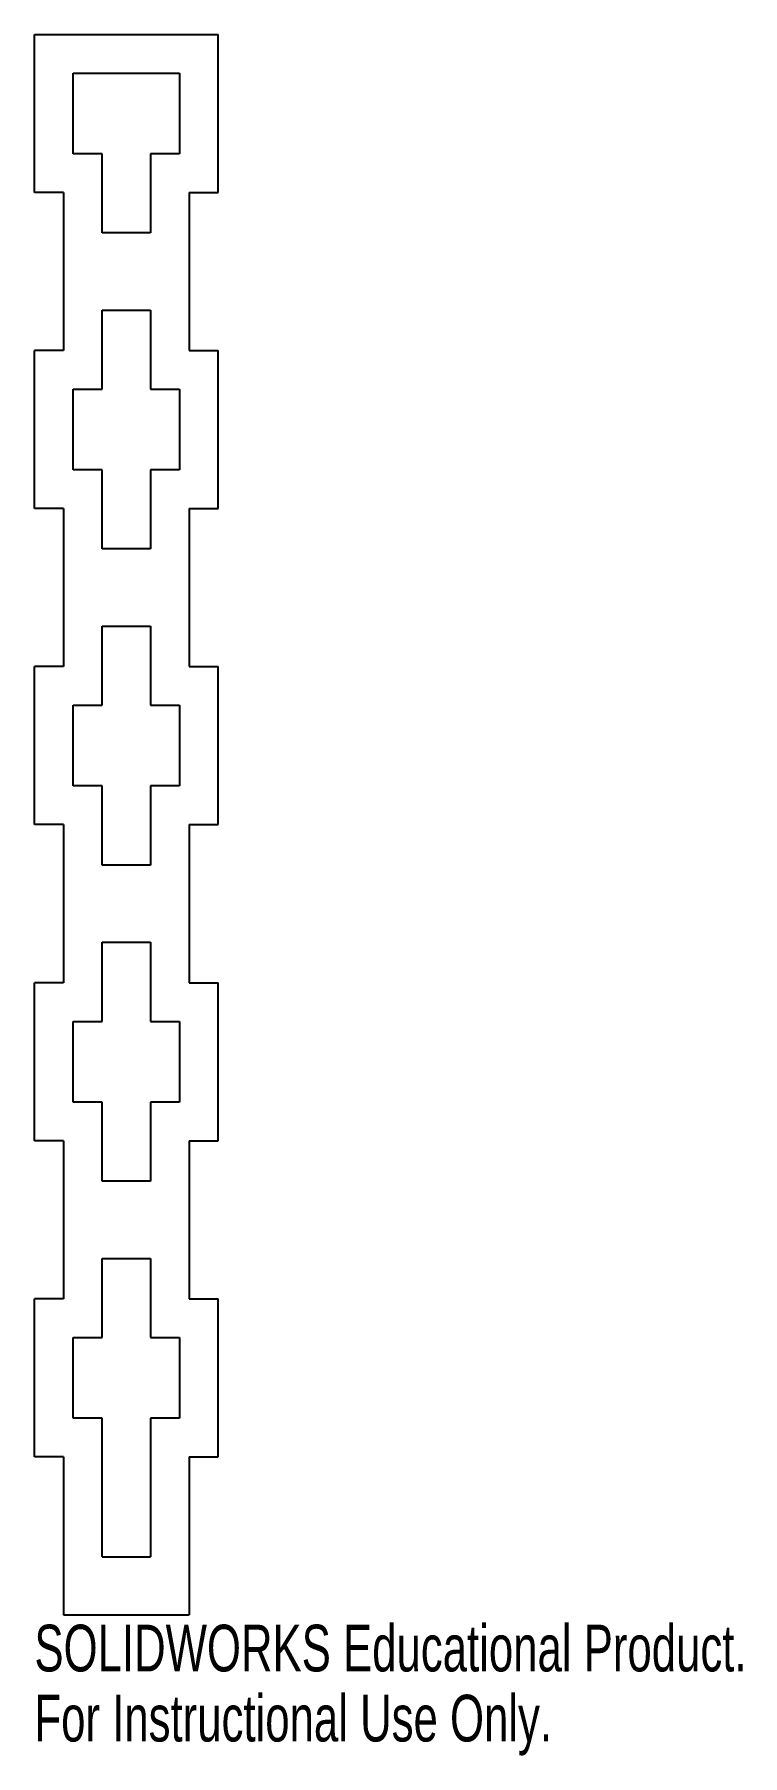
# Model space of a CAD drawing. Header units: millimetres. Extents: x -10 to 64, y -113 to 65.
import ezdxf

# ---------------------------------------------------------------- set-up
doc = ezdxf.new("R2010")
doc.units = ezdxf.units.MM
doc.styles.add('SLDTEXTSTYLE0', font='TXT', dxfattribs={"width": 0.7})

msp = doc.modelspace()

# ---------------------------------------------------------------- linework, layer by layer
at = {"color": 7, "linetype": 'Continuous', "lineweight": 25}
for p, q in [((-9.5, 65.41668), (9.5, 65.41668)), ((-9.5, 49.06251), (-9.5, 65.41668)), ((9.5, 49.06251), (9.5, 65.41668)), ((-5.5, 53.06251), (-5.5, 61.41668)), ((-5.5, 61.41668), (5.5, 61.41668)), ((5.5, 61.41668), (5.5, 53.06251)), ((-2.5, 53.06251), (-5.5, 53.06251)), ((-2.5, 44.885425), (-2.5, 53.06251)), ((5.5, 53.06251), (2.5, 53.06251)), ((2.5, 53.06251), (2.5, 44.885425)), ((-6.5, 49.06251), (-9.5, 49.06251)), ((-6.5, 49.06251), (-6.5, 32.70834)), ((6.5, 49.06251), (6.5, 32.70834)), ((6.5, 49.06251), (9.5, 49.06251)), ((2.5, 44.885425), (-2.5, 44.885425)), ((-2.5, 28.70834), (-2.5, 36.885425)), ((-2.5, 36.885425), (2.5, 36.885425)), ((2.5, 36.885425), (2.5, 28.70834)), ((-6.5, 32.70834), (-9.5, 32.70834)), ((-9.5, 16.35417), (-9.5, 32.70834)), ((6.5, 32.70834), (9.5, 32.70834)), ((9.5, 16.35417), (9.5, 32.70834)), ((-5.5, 28.70834), (-2.5, 28.70834)), ((-5.5, 20.35417), (-5.5, 28.70834)), ((2.5, 28.70834), (5.5, 28.70834)), ((5.5, 28.70834), (5.5, 20.35417)), ((-2.5, 20.35417), (-5.5, 20.35417)), ((-2.5, 12.177085), (-2.5, 20.35417)), ((5.5, 20.35417), (2.5, 20.35417)), ((2.5, 20.35417), (2.5, 12.177085)), ((-6.5, 16.35417), (-9.5, 16.35417)), ((-6.5, 16.35417), (-6.5, 0)), ((6.5, 16.35417), (6.5, 0)), ((6.5, 16.35417), (9.5, 16.35417)), ((2.5, 12.177085), (-2.5, 12.177085)), ((-2.5, -4), (-2.5, 4.177085)), ((-2.5, 4.177085), (2.5, 4.177085)), ((2.5, 4.177085), (2.5, -4)), ((-6.5, 0), (-9.5, 0)), ((-9.5, -16.35417), (-9.5, 0)), ((6.5, 0), (9.5, 0)), ((9.5, -16.35417), (9.5, 0)), ((-5.5, -12.35417), (-5.5, -4)), ((-5.5, -4), (-2.5, -4)), ((2.5, -4), (5.5, -4)), ((5.5, -4), (5.5, -12.35417)), ((-2.5, -12.35417), (-5.5, -12.35417)), ((-2.5, -20.531255), (-2.5, -12.35417)), ((5.5, -12.35417), (2.5, -12.35417)), ((2.5, -12.35417), (2.5, -20.531255)), ((-6.5, -16.35417), (-9.5, -16.35417)), ((-6.5, -16.35417), (-6.5, -32.70834)), ((6.5, -16.35417), (6.5, -32.70834)), ((6.5, -16.35417), (9.5, -16.35417)), ((2.5, -20.531255), (-2.5, -20.531255)), ((-2.5, -36.70834), (-2.5, -28.531255)), ((-2.5, -28.531255), (2.5, -28.531255)), ((2.5, -28.531255), (2.5, -36.70834)), ((-6.5, -32.70834), (-9.5, -32.70834)), ((-9.5, -49.06251), (-9.5, -32.70834)), ((6.5, -32.70834), (9.5, -32.70834)), ((9.5, -49.06251), (9.5, -32.70834)), ((-5.5, -45.06251), (-5.5, -36.70834)), ((-5.5, -36.70834), (-2.5, -36.70834)), ((2.5, -36.70834), (5.5, -36.70834)), ((5.5, -36.70834), (5.5, -45.06251)), ((-2.5, -45.06251), (-5.5, -45.06251)), ((-2.5, -53.239595), (-2.5, -45.06251)), ((5.5, -45.06251), (2.5, -45.06251)), ((2.5, -45.06251), (2.5, -53.239595)), ((-6.5, -49.06251), (-9.5, -49.06251)), ((-6.5, -49.06251), (-6.5, -65.41668)), ((6.5, -49.06251), (6.5, -65.41668)), ((6.5, -49.06251), (9.5, -49.06251)), ((2.5, -53.239595), (-2.5, -53.239595)), ((-2.5, -69.41668), (-2.5, -61.239595)), ((-2.5, -61.239595), (2.5, -61.239595)), ((2.5, -61.239595), (2.5, -69.41668)), ((-6.5, -65.41668), (-9.5, -65.41668)), ((-9.5, -81.77085), (-9.5, -65.41668)), ((6.5, -65.41668), (9.5, -65.41668)), ((9.5, -81.77085), (9.5, -65.41668)), ((-5.5, -77.77085), (-5.5, -69.41668)), ((-5.5, -69.41668), (-2.5, -69.41668)), ((2.5, -69.41668), (5.5, -69.41668)), ((5.5, -69.41668), (5.5, -77.77085)), ((-2.5, -77.77085), (-5.5, -77.77085)), ((-2.5, -92.12502), (-2.5, -77.77085)), ((5.5, -77.77085), (2.5, -77.77085)), ((2.5, -77.77085), (2.5, -92.12502)), ((-6.5, -81.77085), (-9.5, -81.77085)), ((-6.5, -81.77085), (-6.5, -98.12502)), ((6.5, -81.77085), (6.5, -98.12502)), ((6.5, -81.77085), (9.5, -81.77085)), ((-2.5, -92.12502), (2.5, -92.12502)), ((-6.5, -98.12502), (6.5, -98.12502))]:
    msp.add_line(p, q, dxfattribs=at)

# ---------------------------------------------------------------- texts
at = {"color": 7, "linetype": 'Continuous', "char_height": 4.83362, "attachment_point": 1, "style": 'SLDTEXTSTYLE0'}
for s, insert in [('SOLIDWORKS Educational Product.', (-9.5, -99.144586)), ('For Instructional Use Only.', (-9.5, -106.395016))]:
    msp.add_mtext(s, dxfattribs=dict(at, insert=insert))

doc.saveas('drawing.dxf')
